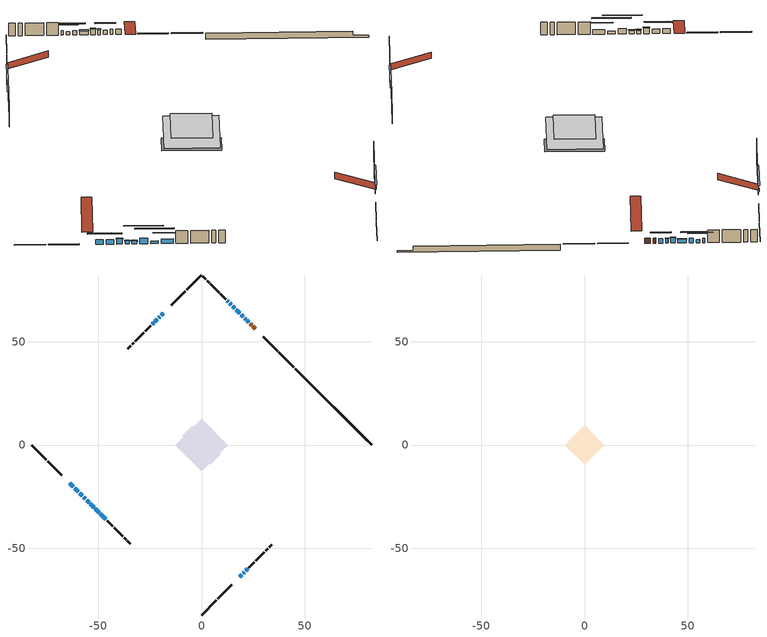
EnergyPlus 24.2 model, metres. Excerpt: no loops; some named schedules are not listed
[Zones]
conditioned space
 floor outside (Floor1 construction): -4.3,0 0,4.3 4.3,0 0,-4.3 z0.83
 floor adiabatic (AdiabaticFloorConstruction): -12.71,0 0,12.71 12.71,0 0,-12.71 z3.27
 floor foundation (Slab1 construction): -9.27,4.38 -4.38,9.27 9.27,-4.38 4.38,-9.27 z-1.52
 wall outside (RimJoist1 construction): 0,-82.38 7.14,-75.24 / -82.38,0 -75.24,-7.14 / 0,82.38 -7.14,75.24 / 44.66,37.73 37.52,44.87 z0.83:1.13
 wall outside (RimJoist2 construction): 7.8,-74.59 14.75,-67.64 / -74.59,-7.8 -67.64,-14.75 / -7.8,74.59 -14.75,67.64 / 36.86,45.52 29.91,52.47 z0.83:1.13
 wall outside (AdiabaticWallConstruction 1): 26.16,56.22 24.94,57.44 / 24.28,58.1 23.67,58.71 z0.83:2.86
 wall outside (AdiabaticWallConstruction): 23.01,59.37 22.04,60.34 / 16.11,66.27 15.18,67.2 z0.83:2.51; -63.89,-18.49 -62.15,-20.24 / -61.49,-20.89 -59.75,-22.63 / 21.39,61 20.88,61.5 / 13,69.38 12.5,69.88 z0.83:2.56; 20.23,62.16 19.29,63.09 z0.83:2.86; 18.64,63.75 16.77,65.61 z0.83:2.25; -18.49,63.89 -19.61,62.77 / -55.62,-26.76 -54.51,-27.87 / -23.19,59.19 -23.91,58.47 z0.83:2; 18.49,-63.89 19.53,-62.85 z0.83:2.54; -59.09,-23.29 -57.8,-24.58 z0.83:2.89; -57.14,-25.24 -56.28,-26.1 / 14.52,67.86 13.66,68.72 z0.83:2.05; -20.26,62.12 -20.81,61.58 / 20.19,-62.19 20.73,-61.65 z0.83:1.16; -53.85,-28.53 -52.06,-30.33 z0.83:2.94; -51.4,-30.98 -49.64,-32.74 z0.83:1.85; -21.46,60.92 -22.54,59.84 z0.83:1.97; 21.39,-61 22.31,-60.07 z0.83:2.36; -48.98,-33.4 -46.29,-36.09 z0.83:2.53
 wall outside (Wall1 construction): 22.97,-59.41 25.62,-56.77 / -45.63,-36.75 -42.99,-39.4 / -24.57,57.81 -27.22,55.17 / 11.84,70.54 9.2,73.18 z0.83:5.71
 wall outside (Wall2 construction): 26.27,-56.11 30.45,-51.93 / -42.33,-40.05 -38.15,-44.24 / -27.87,54.51 -32.05,50.33 / 8.54,73.84 4.36,78.02 z0.83:5.71
 wall outside (Wall3 construction): 31.11,-51.27 32.06,-50.33 / -37.49,-44.89 -36.55,-45.84 / -32.71,49.67 -33.66,48.73 / 3.7,78.68 2.76,79.62 z0.83:5.71
 wall outside (Wall4 construction): 32.71,-49.67 34.16,-48.23 / -35.89,-46.49 -34.45,-47.94 / -34.31,48.07 -35.76,46.63 / 2.1,80.28 0.66,81.73 z0.83:5.71
 wall foundation (FoundationWall1 construction): 45.31,37.07,-1.52 45.31,37.07,0.83 78.68,3.71,0.83 78.68,3.71,-0.77 82.38,0,-0.77 82.38,0,-1.52
 window (WindowConstruction): 23.01,59.37 22.04,60.34 z0.83:2.51
 window (WindowConstruction 8): -63.89,-18.49 -62.15,-20.24 z0.83:2.56
 window (WindowConstruction 9): -61.49,-20.89 -59.75,-22.63 z0.83:2.56
 window (WindowConstruction 10): 21.39,61 20.88,61.5 z0.83:2.56
 window (WindowConstruction 11): 20.23,62.16 19.29,63.09 z0.83:2.86
 window (WindowConstruction 12): 18.64,63.75 16.77,65.61 z0.83:2.25
 window (WindowConstruction 13): -18.49,63.89 -19.61,62.77 z0.83:2
 window (WindowConstruction 14): 18.49,-63.89 19.53,-62.85 z0.83:2.54
 window (WindowConstruction 15): -59.09,-23.29 -57.8,-24.58 z0.83:2.89
 window (WindowConstruction 16): -57.14,-25.24 -56.28,-26.1 z0.83:2.05
 window (WindowConstruction 17): -55.62,-26.76 -54.51,-27.87 z0.83:2
 window (WindowConstruction 18): -20.27,62.12 -20.8,61.58 z0.83:1.16
 window (WindowConstruction 19): 20.19,-62.19 20.73,-61.65 z0.83:1.16
 window (WindowConstruction 20): -53.85,-28.53 -52.06,-30.33 z0.83:2.94
 window (WindowConstruction 21): -51.4,-30.98 -49.64,-32.74 z0.83:1.84
 window (WindowConstruction 1): 16.11,66.27 15.18,67.2 z0.83:2.51
 window (WindowConstruction 2): 14.52,67.86 13.66,68.72 z0.83:2.05
 window (WindowConstruction 3): 13,69.38 12.5,69.88 z0.83:2.56
 window (WindowConstruction 4): -21.46,60.92 -22.54,59.84 z0.83:1.97
 window (WindowConstruction 5): -23.2,59.19 -23.91,58.47 z0.83:2
 window (WindowConstruction 6): 21.39,-61 22.31,-60.07 z0.83:2.36
 window (WindowConstruction 7): -48.98,-33.4 -46.29,-36.09 z0.83:2.53
 door (Door): 26.16,56.22 24.94,57.44 z0.83:2.86
 door (Door 1): 24.28,58.1 23.67,58.71 z0.83:2.86
 ceiling adiabatic (AdiabaticFloorConstruction): 0,-12.71 12.71,0 0,12.71 -12.71,0 z3.27
attic - vented
 floor to conditioned space (Floor2 construction Reversed): -9.48,0 0,9.48 9.48,0 0,-9.48 z5.71
 roof outside (Roof1 construction): 17.84,-64.55,5.71 8.6,-55.31,10.06 6.16,-57.74,10.06 15.4,-66.98,5.71; -64.55,-17.84,5.71 -55.31,-8.6,10.06 -57.74,-6.16,10.06 -66.98,-15.4,5.71; -17.84,64.55,5.71 -8.6,55.31,10.06 -6.16,57.74,10.06 -15.4,66.98,5.71; 26.82,55.56,5.71 17.58,46.33,10.06 20.02,43.89,10.06 29.25,53.13,5.71
shading: 20.18,62.21 24.88,57.5 25.17,57.8 20.47,62.5 z5.15; -60.28,-22.1 -65.76,-16.63 -66.05,-16.92 -60.57,-22.39 z5.2; -57.88,-24.5 -63.36,-19.03 -63.65,-19.32 -58.17,-24.79 z5.2; 20.74,61.64 21.53,60.86 21.82,61.15 21.03,61.93 z2.76; 19.15,63.23 20.37,62.01 20.66,62.31 19.44,63.52 z3.06; 16.63,65.76 18.78,63.6 19.07,63.9 16.92,66.05 z2.45; -19.75,62.63 -18.35,64.03 -18.64,64.32 -20.04,62.92 z2.2; 19.68,-62.71 18.35,-64.03 18.64,-64.32 19.97,-63 z2.74; -57.66,-24.73 -59.23,-23.15 -59.53,-23.44 -57.95,-25.02 z3.09; -56.14,-26.25 -57.28,-25.1 -57.58,-25.39 -56.43,-26.54 z2.25; -54.37,-28.02 -55.77,-26.62 -56.06,-26.91 -54.66,-28.31 z2.2; -24.4,57.99 -16.67,65.71 -16.96,66 -24.69,58.28 z6.24; 24.32,-58.06 16.6,-65.79 16.89,-66.08 24.61,-58.35 z6.24; -48.46,-33.92 -57.44,-24.94 -57.74,-25.23 -48.75,-34.21 z8.02; -46.05,-36.34 -54.99,-27.39 -55.28,-27.68 -46.34,-36.63 z6.93; 13.31,69.07 17.98,64.4 18.27,64.69 13.6,69.36 z5.15; 11.79,70.59 16.39,65.99 16.68,66.29 12.08,70.88 z4.69; 10.63,71.75 14.87,67.51 15.16,67.8 10.93,72.04 z5.2; -24.41,57.98 -19.59,62.79 -19.89,63.08 -24.7,58.27 z4.61; -25.78,56.6 -21.33,61.05 -21.62,61.34 -26.07,56.89 z4.64; 24.18,-58.2 19.52,-62.86 19.81,-63.15 24.47,-58.5 z5; -44.42,-37.96 -50.85,-31.53 -51.14,-31.82 -44.71,-38.25 z5.17
[Building]
Building 1: Terrain=Suburbs
[Site:Location]
Toronto City Centre_ON: Latitude {deg}=43.63; Longitude {deg}=-79.39; Time Zone {hr}=-5; Elevation {m}=77; Keep Site Location Information=Yes
[Site:GroundTemperature:Shallow]
5.01852, 3.26908, 3.12898, 3.95918, 7.29196, 10.6092, 13.4851, 15.3069, 15.4617, 13.9799, 11.1774, 7.9619
[Site:WaterMainsTemperature]
Calculation Method=Schedule; Temperature Schedule=mains temperature schedule
[Material] Roughness=Rough; Thermal Absorptance=0.9
Name | Thickness {m} | Conductivity {W/m-K} | Density {kg/m3} | Specific Heat {J/kg-K} | Solar Absorptance | Visible Absorptance
asphalt or fiberglass shingles | 0.00635 | 0.162714 | 1121.4 | 1465.45 | 0.84 | 0.84
ceiling loosefill ins | 0.338667 | 0.0480833 | 16.02 | 1046.75 | 0.7 | 0.7
ceiling stud and cavity | 0.1397 | 0.213846 | 65.682 | 1177.47 | 0.7 | 0.7
concrete 4.0 in. | 0.1016 | 1.803125 | 2242.8 | 837.4 | 0.7 | 0.7
concrete 8.0 in. | 0.2032 | 1.803125 | 2242.8 | 837.4 | 0.7 | 0.7
door material | 0.04445 | 0.053851 | 512.64 | 1214.23 | 0.7 | 0.7
door material 1 | 0.04445 | 0.0451087 | 512.64 | 1214.23 | 0.7 | 0.7
exterior vertical ins | 0.0212662 | 0.029427 | 32.04 | 1214.23 | 0.7 | 0.7
floor covering | 0.0127 | 0.0433444 | 54.468 | 1339.84 | 0.6 | 0.6
floor rigid ins; wall rigid ins | 0.051816 | 0.029427 | 32.04 | 1214.23 | 0.7 | 0.7
floor rigid ins 1; wall rigid ins 1 | 0.512978 | 0.029427 | 32.04 | 1214.23 | 0.7 | 0.7
floor stud and cavity | 0.1397 | 0.109704 | 92.3553 | 1139.71 | 0.7 | 0.7
floor stud and cavity 1 | 0.1397 | 1.75129 | 37.0049 | 1207.88 | 0.7 | 0.7
furniture material conditioned space 1 | 0.1524 | 0.115458 | 640.8 | 1214.23 | 0.6 | 0.6
gypsum board | 0.0127 | 0.160291 | 801 | 837.4 | 0.6 | 0.6
gypsum board 1 | 0.0127 | 0.160291 | 801 | 837.4 | 0.7 | 0.7
osb sheathing 0.5 in. | 0.0127 | 0.115458 | 512.64 | 1214.23 | 0.7 | 0.7
osb sheathing 0.75 in. | 0.01905 | 0.115458 | 512.64 | 1214.23 | 0.7 | 0.7
osb sheathing 2.0 in. | 0.0508 | 0.115458 | 512.64 | 1214.23 | 0.7 | 0.7
rim joist stud and cavity | 0.0508 | 0.0451784 | 125.044 | 1163.47 | 0.6 | 0.6
rim joist stud and cavity 1 | 0.0508 | 0.0351153 | 125.044 | 1163.47 | 0.6 | 0.6
wall stud and cavity | 0.1397 | 0.162248 | 139.0536 | 1170.24 | 0.7 | 0.7
wall stud and cavity 1 | 0.1397 | 0.160931 | 139.0536 | 1170.24 | 0.7 | 0.7
wall stud and cavity 2 | 0.1397 | 0.329215 | 139.0536 | 1170.24 | 0.7 | 0.7
wall stud and cavity 3 | 0.1397 | 0.238022 | 139.0536 | 1170.24 | 0.7 | 0.7
wall stud and cavity 4 | 0.0889 | 0.380278 | 52.3479 | 1209.89 | 0.7 | 0.7
wall stud and cavity 5 | 0.0889 | 0.391764 | 83.0341 | 1211.67 | 0.7 | 0.7
wood siding | 0.0254 | 0.102417 | 544.68 | 1172.36 | 0.74 | 0.74
wood siding 1; wood siding 2; wood siding 3 | 0.0254 | 0.102417 | 544.68 | 1172.36 | 0.7 | 0.7
[WindowMaterial:SimpleGlazingSystem]
Name | U-Factor {W/m2-K} | Solar Heat Gain Coefficient
WindowMaterial | 2.2218 | 0.6
WindowMaterial 1 | 2.106538 | 0.64
WindowMaterial 10 | 2.09007 | 0.64
WindowMaterial 11 | 2.123 | 0.63
WindowMaterial 12 | 2.12868 | 0.63
WindowMaterial 13 | 3.29835 | 0.69
WindowMaterial 14 | 2.36262 | 0.65
WindowMaterial 15 | 4.97222 | 0.6
WindowMaterial 16 | 2.95029 | 0.62
WindowMaterial 17 | 2.174674 | 0.61
WindowMaterial 2 | 3.60894 | 0.27
WindowMaterial 3 | 2.21101 | 0.6
WindowMaterial 4 | 2.134928 | 0.63
WindowMaterial 5 | 2.18206 | 0.61
WindowMaterial 6 | 3.298918 | 0.68
WindowMaterial 7 | 2.06622 | 0.65
WindowMaterial 8 | 2.04522 | 0.66
WindowMaterial 9 | 2.96278 | 0.61
[Construction]
AdiabaticFloorConstruction: floor stud and cavity 1, floor rigid ins 1, osb sheathing 0.75 in., floor covering
AdiabaticWallConstruction: wood siding 2, wall rigid ins 1, wall stud and cavity 4, gypsum board
AdiabaticWallConstruction 1: wood siding 3, wall rigid ins 1, wall stud and cavity 4, gypsum board
Door: door material
Door 1: door material 1
Floor1 construction: floor stud and cavity, floor rigid ins, osb sheathing 0.75 in., floor covering
Floor2 construction Reversed: gypsum board, ceiling stud and cavity, ceiling loosefill ins
FoundationWall1 construction: concrete 8.0 in., gypsum board 1
furniture construction conditioned space 1: furniture material conditioned space 1
PartitionWallConstruction: gypsum board, wall stud and cavity 5, gypsum board
RimJoist1 construction: wood siding 1, osb sheathing 2.0 in., rim joist stud and cavity
RimJoist2 construction: wood siding 1, osb sheathing 2.0 in., rim joist stud and cavity 1
Roof1 construction: asphalt or fiberglass shingles
Slab1 construction: concrete 4.0 in.
Wall1 construction: wood siding, wall rigid ins, osb sheathing 0.5 in., wall stud and cavity, gypsum board
Wall2 construction: wood siding, wall rigid ins, osb sheathing 0.5 in., wall stud and cavity 1, gypsum board
Wall3 construction: wood siding, wall rigid ins, osb sheathing 0.5 in., wall stud and cavity 2, gypsum board
Wall4 construction: wood siding, wall rigid ins, osb sheathing 0.5 in., wall stud and cavity 3, gypsum board
WindowConstruction: WindowMaterial
WindowConstruction 1: WindowMaterial 1
WindowConstruction 10; WindowConstruction 3: WindowMaterial 3
WindowConstruction 11: WindowMaterial 10
WindowConstruction 12: WindowMaterial 11
WindowConstruction 13; WindowConstruction 17: WindowMaterial 12
WindowConstruction 14: WindowMaterial 13
WindowConstruction 15: WindowMaterial 14
WindowConstruction 16; WindowConstruction 2: WindowMaterial 2
WindowConstruction 18; WindowConstruction 19: WindowMaterial 15
WindowConstruction 20: WindowMaterial 16
WindowConstruction 21: WindowMaterial 17
WindowConstruction 4: WindowMaterial 4
WindowConstruction 5: WindowMaterial 5
WindowConstruction 6: WindowMaterial 6
WindowConstruction 7: WindowMaterial 7
WindowConstruction 8: WindowMaterial 8
WindowConstruction 9: WindowMaterial 9
[Zone] Multiplier=1; Part of Total Floor Area=Yes
Name | Volume {m3}
attic - vented | 127.194
conditioned space | 1164.1
[Space]
Name | Zone | Volume {m3}
attic - vented 1 | attic - vented | 127.194
conditioned space 1 | conditioned space | 1164.1
[ZoneInfiltration:EffectiveLeakageArea]
infil attic - vented 1: Zone or Space=attic - vented 1; Schedule=Always On Discrete; Effective Air Leakage Area {cm2}=7575.58; Stack Coefficient=0.000302833; Wind Coefficient=1.17577e-05
[ZoneMixing]
whole house fan mix: Zone or Space=attic - vented; Schedule=Always On Continuous; Design Flow Rate Calculation Method=Flow/Zone; Design Flow Rate {m3/s}=0; Source Zone or Space=conditioned space
[SurfaceProperty:ExposedFoundationPerimeter]
Slab1: Exposed Perimeter Calculation Method=TotalExposedPerimeter; Total Exposed Perimeter {m}=52.425
[InternalMass] Zone or ZoneList=conditioned space; Space or SpaceList=conditioned space 1
Name | Construction | Surface Area {m2}
furniture mass conditioned space 1 | furniture construction conditioned space 1 | 197.344
partition wall mass | PartitionWallConstruction | 493.36
[Lights]
interior lighting: Zone or ZoneList or Space or SpaceList=conditioned space 1; Schedule=interior lighting schedule; Design Level Calculation Method=LightingLevel; Lighting Level {W}=343.2; Return Air Fraction=0; Fraction Radiant=0.6; Fraction Visible=0.2; Fraction Replaceable=1
[People]
occupants: Zone or ZoneList or Space or SpaceList=conditioned space 1; Number of People Schedule=occupants schedule; Number of People Calculation Method=People; Number of People=3; Fraction Radiant=0.314171; Sensible Heat Fraction=0.56303; Activity Level Schedule=occupants activity schedule; Carbon Dioxide Generation Rate {m3/s-W}=0; Enable ASHRAE 55 Comfort Warnings=No; Mean Radiant Temperature Calculation Type=EnclosureAveraged
[ElectricEquipment] Zone or ZoneList or Space or SpaceList=conditioned space 1; Design Level Calculation Method=EquipmentLevel
Name | Schedule | Design Level {W} | Fraction Latent | Fraction Radiant | Fraction Lost
clothes dryer | clothes dryer schedule | 140.772 | 0.015 | 0.081 | 0.85
clothes washer | clothes washer schedule | 32.1985 | 0.03 | 0.162 | 0.7
cooking range | cooking range schedule | 215.147 | 0.08 | 0.432 | 0.2
dishwasher | dishwasher schedule | 66.8632 | 0.3 | 0.18 | 0.4
fridge | fridge schedule | 72.9452 | 0 | 0.6 | 0
mech vent bath fan 0 | mech vent bath fan 0 schedule | 86 | 0 | 0 | 1
mech vent house fan | mech vent house fan schedule | 0 | 0 | 0 | 1
mech vent house fan cfis | mech vent house fan cfis schedule | 0 | 0 | 0 | 0
mech vent range fan 0 | mech vent range fan 0 schedule | 43 | 0 | 0 | 1
misc plug loads | misc plug loads schedule | 494.7 | 0.045 | 0.513 | 0.1
whole house fan | Always On Discrete | 0 | 0 | 0 | 1
[OtherEquipment] Zone or ZoneList or Space or SpaceList=conditioned space 1; Design Level Calculation Method=EquipmentLevel
Name | Fuel Type | Schedule | Design Level {W} | Fraction Latent | Fraction Radiant | Fraction Lost
clothes dryer 1 | Electricity | clothes dryer schedule | 0 | 0.015 | 0.081 | 0.85
cooking range 1 | Electricity | cooking range schedule | 0 | 0.08 | 0.432 | 0.2
general water use latent | None | general water use schedule | 62.594 | 1 | 0 | 0
general water use sensible | None | general water use schedule | -61.6891 | 0 | 0.6 | 0
mech vent house fan latent load | None | Always On Discrete | 0 | 1 | 0 | 0
mech vent house fan sensible load | None | Always On Discrete | 0 | 0 | 0 | 0
water heater energy adjustment1 | NaturalGas | Always On Discrete | 0.01 | 0 | 0 | 1
[ZoneInfiltration:DesignFlowRate] Zone or ZoneList or Space or SpaceList=conditioned space 1; Schedule=Always On Discrete; Design Flow Rate Calculation Method=Flow/Zone; Design Flow Rate {m3/s}=0
infil flow; natural vent flow; whole house fan flow
[Foundation:Kiva]
Foundation Kiva 1: Initial Indoor Air Temperature {C}=18; Wall Height Above Grade {m}=0.830001; Wall Depth Below Slab {m}=0.2032; Custom Block Material Name 1=exterior vertical ins; Custom Block Depth 1 {m}=2.350008; Custom Block X Position 1 {m}=0.2159; Custom Block Z Position 1 {m}=0
[Foundation:Kiva:Settings]
Soil Conductivity {W/m-K}=0.849921; Soil Density {kg/m3}=1842.3; Soil Specific Heat {J/kg-K}=418.7; Ground Solar Absorptivity=0.9; Ground Thermal Absorptivity=0.9; Ground Surface Roughness {m}=0.03; Far-Field Width {m}=40; Deep-Ground Boundary Condition=ZeroFlux; Deep-Ground Depth {m}=40; Minimum Cell Dimension {m}=0.2; Maximum Cell Growth Coefficient=3; Simulation Timestep=Timestep
[Exterior:Lights]
exterior lighting: Schedule=exterior lighting schedule; Design Level {W}=75.6
[Schedule:Constant]
Name | Hourly Value
Always On Continuous; mech vent house fan schedule; mech vent house fan cfis schedule; Always On Discrete | 1
occupants activity schedule | 117.228
fridge schedule | 0
[Schedule:Week:Daily]
interior lighting schedule Week Rule - Jan1-Jan27: interior lighting schedule day, interior lighting schedule day, interior lighting schedule day, interior lighting schedule day, interior lighting schedule day, interior lighting schedule day, interior lighting schedule day, interior lighting schedule default day, interior lighting schedule default day, interior lighting schedule default day, interior lighting schedule default day, interior lighting schedule default day
interior lighting schedule Week Rule - Jan28-Feb3: interior lighting schedule day, interior lighting schedule day, interior lighting schedule day, interior lighting schedule day, interior lighting schedule day 1, interior lighting schedule day 1, interior lighting schedule day 1, interior lighting schedule default day, interior lighting schedule default day, interior lighting schedule default day, interior lighting schedule default day, interior lighting schedule default day
interior lighting schedule Week Rule - Feb4-Feb24: interior lighting schedule day 1, interior lighting schedule day 1, interior lighting schedule day 1, interior lighting schedule day 1, interior lighting schedule day 1, interior lighting schedule day 1, interior lighting schedule day 1, interior lighting schedule default day, interior lighting schedule default day, interior lighting schedule default day, interior lighting schedule default day, interior lighting schedule default day
interior lighting schedule Week Rule - Feb25-Mar3: interior lighting schedule day 1, interior lighting schedule day 1, interior lighting schedule day 1, interior lighting schedule day 1, interior lighting schedule day 2, interior lighting schedule day 2, interior lighting schedule day 2, interior lighting schedule default day, interior lighting schedule default day, interior lighting schedule default day, interior lighting schedule default day, interior lighting schedule default day
interior lighting schedule Week Rule - Mar4-Mar31: interior lighting schedule day 2, interior lighting schedule day 2, interior lighting schedule day 2, interior lighting schedule day 2, interior lighting schedule day 2, interior lighting schedule day 2, interior lighting schedule day 2, interior lighting schedule default day, interior lighting schedule default day, interior lighting schedule default day, interior lighting schedule default day, interior lighting schedule default day
interior lighting schedule Week Rule - Apr1-Apr28: interior lighting schedule day 3, interior lighting schedule day 3, interior lighting schedule day 3, interior lighting schedule day 3, interior lighting schedule day 3, interior lighting schedule day 3, interior lighting schedule day 3, interior lighting schedule default day, interior lighting schedule default day, interior lighting schedule default day, interior lighting schedule default day, interior lighting schedule default day
interior lighting schedule Week Rule - Apr29-May5: interior lighting schedule day 3, interior lighting schedule day 3, interior lighting schedule day 4, interior lighting schedule day 4, interior lighting schedule day 4, interior lighting schedule day 4, interior lighting schedule day 4, interior lighting schedule default day, interior lighting schedule default day, interior lighting schedule default day, interior lighting schedule default day, interior lighting schedule default day
interior lighting schedule Week Rule - May6-May26: interior lighting schedule day 4, interior lighting schedule day 4, interior lighting schedule day 4, interior lighting schedule day 4, interior lighting schedule day 4, interior lighting schedule day 4, interior lighting schedule day 4, interior lighting schedule default day, interior lighting schedule default day, interior lighting schedule default day, interior lighting schedule default day, interior lighting schedule default day
interior lighting schedule Week Rule - May27-Jun2: interior lighting schedule day 4, interior lighting schedule day 4, interior lighting schedule day 4, interior lighting schedule day 4, interior lighting schedule day 4, interior lighting schedule day 5, interior lighting schedule day 5, interior lighting schedule default day, interior lighting schedule default day, interior lighting schedule default day, interior lighting schedule default day, interior lighting schedule default day
interior lighting schedule Week Rule - Jun3-Jun30: interior lighting schedule day 5, interior lighting schedule day 5, interior lighting schedule day 5, interior lighting schedule day 5, interior lighting schedule day 5, interior lighting schedule day 5, interior lighting schedule day 5, interior lighting schedule default day, interior lighting schedule default day, interior lighting schedule default day, interior lighting schedule default day, interior lighting schedule default day
interior lighting schedule Week Rule - Jul1-Jul28: interior lighting schedule day 6, interior lighting schedule day 6, interior lighting schedule day 6, interior lighting schedule day 6, interior lighting schedule day 6, interior lighting schedule day 6, interior lighting schedule day 6, interior lighting schedule default day, interior lighting schedule default day, interior lighting schedule default day, interior lighting schedule default day, interior lighting schedule default day
interior lighting schedule Week Rule - Jul29-Aug4: interior lighting schedule day 6, interior lighting schedule day 6, interior lighting schedule day 6, interior lighting schedule day 7, interior lighting schedule day 7, interior lighting schedule day 7, interior lighting schedule day 7, interior lighting schedule default day, interior lighting schedule default day, interior lighting schedule default day, interior lighting schedule default day, interior lighting schedule default day
interior lighting schedule Week Rule - Aug5-Aug25: interior lighting schedule day 7, interior lighting schedule day 7, interior lighting schedule day 7, interior lighting schedule day 7, interior lighting schedule day 7, interior lighting schedule day 7, interior lighting schedule day 7, interior lighting schedule default day, interior lighting schedule default day, interior lighting schedule default day, interior lighting schedule default day, interior lighting schedule default day
interior lighting schedule Week Rule - Aug26-Sep1: interior lighting schedule day 7, interior lighting schedule day 7, interior lighting schedule day 7, interior lighting schedule day 7, interior lighting schedule day 7, interior lighting schedule day 7, interior lighting schedule day 8, interior lighting schedule default day, interior lighting schedule default day, interior lighting schedule default day, interior lighting schedule default day, interior lighting schedule default day
interior lighting schedule Week Rule - Sep2-Sep29: interior lighting schedule day 8, interior lighting schedule day 8, interior lighting schedule day 8, interior lighting schedule day 8, interior lighting schedule day 8, interior lighting schedule day 8, interior lighting schedule day 8, interior lighting schedule default day, interior lighting schedule default day, interior lighting schedule default day, interior lighting schedule default day, interior lighting schedule default day
interior lighting schedule Week Rule - Sep30-Oct6: interior lighting schedule day 8, interior lighting schedule day 9, interior lighting schedule day 9, interior lighting schedule day 9, interior lighting schedule day 9, interior lighting schedule day 9, interior lighting schedule day 9, interior lighting schedule default day, interior lighting schedule default day, interior lighting schedule default day, interior lighting schedule default day, interior lighting schedule default day
interior lighting schedule Week Rule - Oct7-Oct27: interior lighting schedule day 9, interior lighting schedule day 9, interior lighting schedule day 9, interior lighting schedule day 9, interior lighting schedule day 9, interior lighting schedule day 9, interior lighting schedule day 9, interior lighting schedule default day, interior lighting schedule default day, interior lighting schedule default day, interior lighting schedule default day, interior lighting schedule default day
interior lighting schedule Week Rule - Oct28-Nov3: interior lighting schedule day 9, interior lighting schedule day 9, interior lighting schedule day 9, interior lighting schedule day 9, interior lighting schedule day 10, interior lighting schedule day 10, interior lighting schedule day 10, interior lighting schedule default day, interior lighting schedule default day, interior lighting schedule default day, interior lighting schedule default day, interior lighting schedule default day
interior lighting schedule Week Rule - Nov4-Nov24: interior lighting schedule day 10, interior lighting schedule day 10, interior lighting schedule day 10, interior lighting schedule day 10, interior lighting schedule day 10, interior lighting schedule day 10, interior lighting schedule day 10, interior lighting schedule default day, interior lighting schedule default day, interior lighting schedule default day, interior lighting schedule default day, interior lighting schedule default day
interior lighting schedule Week Rule - Nov25-Dec1: interior lighting schedule day 10, interior lighting schedule day 10, interior lighting schedule day 10, interior lighting schedule day 10, interior lighting schedule day 10, interior lighting schedule day 10, interior lighting schedule day 11, interior lighting schedule default day, interior lighting schedule default day, interior lighting schedule default day, interior lighting schedule default day, interior lighting schedule default day
interior lighting schedule Week Rule - Dec2-Dec31: interior lighting schedule day 11, interior lighting schedule day 11, interior lighting schedule day 11, interior lighting schedule day 11, interior lighting schedule day 11, interior lighting schedule day 11, interior lighting schedule day 11, interior lighting schedule default day, interior lighting schedule default day, interior lighting schedule default day, interior lighting schedule default day, interior lighting schedule default day
occupants schedule Week Rule - Jan1-Dec31: occupants schedule day, occupants schedule day, occupants schedule day, occupants schedule day, occupants schedule day, occupants schedule day, occupants schedule day, occupants schedule default day, occupants schedule default day, occupants schedule default day, occupants schedule default day, occupants schedule default day
clothes dryer schedule Week Rule - Jan1-Dec31: clothes dryer schedule day, clothes dryer schedule day, clothes dryer schedule day, clothes dryer schedule day, clothes dryer schedule day, clothes dryer schedule day, clothes dryer schedule day, clothes dryer schedule default day, clothes dryer schedule default day, clothes dryer schedule default day, clothes dryer schedule default day, clothes dryer schedule default day
clothes washer schedule Week Rule - Jan1-Dec31: clothes washer schedule day, clothes washer schedule day, clothes washer schedule day, clothes washer schedule day, clothes washer schedule day, clothes washer schedule day, clothes washer schedule day, clothes washer schedule default day, clothes washer schedule default day, clothes washer schedule default day, clothes washer schedule default day, clothes washer schedule default day
cooking range schedule Week Rule - Jan1-Dec31: cooking range schedule day, cooking range schedule day, cooking range schedule day, cooking range schedule day, cooking range schedule day, cooking range schedule day, cooking range schedule day, cooking range schedule default day, cooking range schedule default day, cooking range schedule default day, cooking range schedule default day, cooking range schedule default day
dishwasher schedule Week Rule - Jan1-Dec31: dishwasher schedule day, dishwasher schedule day, dishwasher schedule day, dishwasher schedule day, dishwasher schedule day, dishwasher schedule day, dishwasher schedule day, dishwasher schedule default day, dishwasher schedule default day, dishwasher schedule default day, dishwasher schedule default day, dishwasher schedule default day
mech vent bath fan 0 schedule Week Rule - Jan1-Dec31: mech vent bath fan 0 schedule day, mech vent bath fan 0 schedule day, mech vent bath fan 0 schedule day, mech vent bath fan 0 schedule day, mech vent bath fan 0 schedule day, mech vent bath fan 0 schedule day, mech vent bath fan 0 schedule day, mech vent bath fan 0 schedule default day, mech vent bath fan 0 schedule default day, mech vent bath fan 0 schedule default day, mech vent bath fan 0 schedule default day, mech vent bath fan 0 schedule default day
mech vent range fan 0 schedule Week Rule - Jan1-Dec31: mech vent range fan 0 schedule day, mech vent range fan 0 schedule day, mech vent range fan 0 schedule day, mech vent range fan 0 schedule day, mech vent range fan 0 schedule day, mech vent range fan 0 schedule day, mech vent range fan 0 schedule day, mech vent range fan 0 schedule default day, mech vent range fan 0 schedule default day, mech vent range fan 0 schedule default day, mech vent range fan 0 schedule default day, mech vent range fan 0 schedule default day
misc plug loads schedule Week Rule - Jan1-Dec31: misc plug loads schedule day, misc plug loads schedule day, misc plug loads schedule day, misc plug loads schedule day, misc plug loads schedule day, misc plug loads schedule day, misc plug loads schedule day, misc plug loads schedule default day, misc plug loads schedule default day, misc plug loads schedule default day, misc plug loads schedule default day, misc plug loads schedule default day
general water use schedule Week Rule - Jan1-Dec31: general water use schedule day, general water use schedule day, general water use schedule day, general water use schedule day, general water use schedule day, general water use schedule day, general water use schedule day, general water use schedule default day, general water use schedule default day, general water use schedule default day, general water use schedule default day, general water use schedule default day
exterior lighting schedule Week Rule - Jan1-Jan27: exterior lighting schedule day, exterior lighting schedule day, exterior lighting schedule day, exterior lighting schedule day, exterior lighting schedule day, exterior lighting schedule day, exterior lighting schedule day, exterior lighting schedule default day, exterior lighting schedule default day, exterior lighting schedule default day, exterior lighting schedule default day, exterior lighting schedule default day
exterior lighting schedule Week Rule - Jan28-Feb3: exterior lighting schedule day, exterior lighting schedule day, exterior lighting schedule day, exterior lighting schedule day, exterior lighting schedule day 1, exterior lighting schedule day 1, exterior lighting schedule day 1, exterior lighting schedule default day, exterior lighting schedule default day, exterior lighting schedule default day, exterior lighting schedule default day, exterior lighting schedule default day
exterior lighting schedule Week Rule - Feb4-Feb24: exterior lighting schedule day 1, exterior lighting schedule day 1, exterior lighting schedule day 1, exterior lighting schedule day 1, exterior lighting schedule day 1, exterior lighting schedule day 1, exterior lighting schedule day 1, exterior lighting schedule default day, exterior lighting schedule default day, exterior lighting schedule default day, exterior lighting schedule default day, exterior lighting schedule default day
exterior lighting schedule Week Rule - Feb25-Mar3: exterior lighting schedule day 1, exterior lighting schedule day 1, exterior lighting schedule day 1, exterior lighting schedule day 1, exterior lighting schedule day 2, exterior lighting schedule day 2, exterior lighting schedule day 2, exterior lighting schedule default day, exterior lighting schedule default day, exterior lighting schedule default day, exterior lighting schedule default day, exterior lighting schedule default day
exterior lighting schedule Week Rule - Mar4-Mar31: exterior lighting schedule day 2, exterior lighting schedule day 2, exterior lighting schedule day 2, exterior lighting schedule day 2, exterior lighting schedule day 2, exterior lighting schedule day 2, exterior lighting schedule day 2, exterior lighting schedule default day, exterior lighting schedule default day, exterior lighting schedule default day, exterior lighting schedule default day, exterior lighting schedule default day
exterior lighting schedule Week Rule - Apr1-Apr28: exterior lighting schedule day 3, exterior lighting schedule day 3, exterior lighting schedule day 3, exterior lighting schedule day 3, exterior lighting schedule day 3, exterior lighting schedule day 3, exterior lighting schedule day 3, exterior lighting schedule default day, exterior lighting schedule default day, exterior lighting schedule default day, exterior lighting schedule default day, exterior lighting schedule default day
exterior lighting schedule Week Rule - Apr29-May5: exterior lighting schedule day 3, exterior lighting schedule day 3, exterior lighting schedule day 4, exterior lighting schedule day 4, exterior lighting schedule day 4, exterior lighting schedule day 4, exterior lighting schedule day 4, exterior lighting schedule default day, exterior lighting schedule default day, exterior lighting schedule default day, exterior lighting schedule default day, exterior lighting schedule default day
[Schedule:Year]
interior lighting schedule: interior lighting schedule Week Rule - Jan1-Jan27, 1, 1, 1, 27, interior lighting schedule Week Rule - Jan28-Feb3, 1, 28, 2, 3, interior lighting schedule Week Rule - Feb4-Feb24, 2, 4, 2, 24, interior lighting schedule Week Rule - Feb25-Mar3, 2, 25, 3, 3, interior lighting schedule Week Rule - Mar4-Mar31, 3, 4, 3, 31, interior lighting schedule Week Rule - Apr1-Apr28, 4, 1, 4, 28, interior lighting schedule Week Rule - Apr29-May5, 4, 29, 5, 5, interior lighting schedule Week Rule - May6-May26, 5, 6, 5, 26, interior lighting schedule Week Rule - May27-Jun2, 5, 27, 6, 2, interior lighting schedule Week Rule - Jun3-Jun30, 6, 3, 6, 30, interior lighting schedule Week Rule - Jul1-Jul28, 7, 1, 7, 28, interior lighting schedule Week Rule - Jul29-Aug4, 7, 29, 8, 4, interior lighting schedule Week Rule - Aug5-Aug25, 8, 5, 8, 25, interior lighting schedule Week Rule - Aug26-Sep1, 8, 26, 9, 1, interior lighting schedule Week Rule - Sep2-Sep29, 9, 2, 9, 29, interior lighting schedule Week Rule - Sep30-Oct6, 9, 30, 10, 6, interior lighting schedule Week Rule - Oct7-Oct27, 10, 7, 10, 27, interior lighting schedule Week Rule - Oct28-Nov3, 10, 28, 11, 3, interior lighting schedule Week Rule - Nov4-Nov24, 11, 4, 11, 24, interior lighting schedule Week Rule - Nov25-Dec1, 11, 25, 12, 1, interior lighting schedule Week Rule - Dec2-Dec31, 12, 2, 12, 31
occupants schedule: occupants schedule Week Rule - Jan1-Dec31, 1, 1, 12, 31
clothes dryer schedule: clothes dryer schedule Week Rule - Jan1-Dec31, 1, 1, 12, 31
clothes washer schedule: clothes washer schedule Week Rule - Jan1-Dec31, 1, 1, 12, 31
cooking range schedule: cooking range schedule Week Rule - Jan1-Dec31, 1, 1, 12, 31
dishwasher schedule: dishwasher schedule Week Rule - Jan1-Dec31, 1, 1, 12, 31
mech vent bath fan 0 schedule: mech vent bath fan 0 schedule Week Rule - Jan1-Dec31, 1, 1, 12, 31
mech vent range fan 0 schedule: mech vent range fan 0 schedule Week Rule - Jan1-Dec31, 1, 1, 12, 31
misc plug loads schedule: misc plug loads schedule Week Rule - Jan1-Dec31, 1, 1, 12, 31
general water use schedule: general water use schedule Week Rule - Jan1-Dec31, 1, 1, 12, 31
exterior lighting schedule: exterior lighting schedule Week Rule - Jan1-Jan27, 1, 1, 1, 27, exterior lighting schedule Week Rule - Jan28-Feb3, 1, 28, 2, 3, exterior lighting schedule Week Rule - Feb4-Feb24, 2, 4, 2, 24, exterior lighting schedule Week Rule - Feb25-Mar3, 2, 25, 3, 3, exterior lighting schedule Week Rule - Mar4-Mar31, 3, 4, 3, 31, exterior lighting schedule Week Rule - Apr1-Apr28, 4, 1, 4, 28, exterior lighting schedule Week Rule - Apr29-May5, 4, 29, 5, 5, exterior lighting schedule Week Rule - May6-May26, 5, 6, 5, 26, exterior lighting schedule Week Rule - May27-Jun2, 5, 27, 6, 2, exterior lighting schedule Week Rule - Jun3-Jun30, 6, 3, 6, 30, exterior lighting schedule Week Rule - Jul1-Jul28, 7, 1, 7, 28, exterior lighting schedule Week Rule - Jul29-Aug4, 7, 29, 8, 4, exterior lighting schedule Week Rule - Aug5-Aug25, 8, 5, 8, 25, exterior lighting schedule Week Rule - Aug26-Sep1, 8, 26, 9, 1, exterior lighting schedule Week Rule - Sep2-Sep29, 9, 2, 9, 29, exterior lighting schedule Week Rule - Sep30-Oct6, 9, 30, 10, 6, exterior lighting schedule Week Rule - Oct7-Oct27, 10, 7, 10, 27, exterior lighting schedule Week Rule - Oct28-Nov3, 10, 28, 11, 3, exterior lighting schedule Week Rule - Nov4-Nov24, 11, 4, 11, 24, exterior lighting schedule Week Rule - Nov25-Dec1, 11, 25, 12, 1, exterior lighting schedule Week Rule - Dec2-Dec31, 12, 2, 12, 31
[Schedule:Compact]
mains temperature schedule: Through: 01/01, For: AllDays, Until: 24:00, 8.80333, Through: 01/02, For: AllDays, Until: 24:00, 8.74333, Through: 01/03, For: AllDays, Until: 24:00, 8.68389, Through: 01/04, For: AllDays, Until: 24:00, 8.62611, Through: 01/05, For: AllDays, Until: 24:00, 8.56944, Through: 01/06, For: AllDays, Until: 24:00, 8.51389, Through: 01/07, For: AllDays, Until: 24:00, 8.45944, Through: 01/08, For: AllDays, Until: 24:00, 8.40611, Through: 01/09, For: AllDays, Until: 24:00, 8.35389, Through: 01/10, For: AllDays, Until: 24:00, 8.30278, Through: 01/11, For: AllDays, Until: 24:00, 8.25333, Through: 01/12, For: AllDays, Until: 24:00, 8.205, Through: 01/13, For: AllDays, Until: 24:00, 8.15778, Through: 01/14, For: AllDays, Until: 24:00, 8.11222, Through: 01/15, For: AllDays, Until: 24:00, 8.06778, Through: 01/16, For: AllDays, Until: 24:00, 8.02444, Through: 01/17, For: AllDays, Until: 24:00, 7.98222, Through: 01/18, For: AllDays, Until: 24:00, 7.94167, Through: 01/19, For: AllDays, Until: 24:00, 7.90222, Through: 01/20, For: AllDays, Until: 24:00, 7.86444, Through: 01/21, For: AllDays, Until: 24:00, 7.82778, Through: 01/22, For: AllDays, Until: 24:00, 7.79278, Through: 01/23, For: AllDays, Until: 24:00, 7.75889, Through: 01/24, For: AllDays, Until: 24:00, 7.72667, Through: 01/25, For: AllDays, Until: 24:00, 7.69556, Through: 01/26, For: AllDays, Until: 24:00, 7.66611, Through: 01/27, For: AllDays, Until: 24:00, 7.63778, Through: 01/28, For: AllDays, Until: 24:00, 7.61111, Through: 01/29, For: AllDays, Until: 24:00, 7.58556, Through: 01/30, For: AllDays, Until: 24:00, 7.56167, Through: 01/31, For: AllDays, Until: 24:00, 7.53944, Through: 02/01, For: AllDays, Until: 24:00, 7.51833, Through: 02/02, For: AllDays, Until: 24:00, 7.49889, Through: 02/03, For: AllDays, Until: 24:00, 7.48111, Through: 02/04, For: AllDays, Until: 24:00, 7.46444, Through: 02/05, For: AllDays, Until: 24:00, 7.44944, Through: 02/06, For: AllDays, Until: 24:00, 7.43556, Through: 02/07, For: AllDays, Until: 24:00, 7.42333, Through: 02/08, For: AllDays, Until: 24:00, 7.41278, Through: 02/09, For: AllDays, Until: 24:00, 7.40389, Through: 02/10, For: AllDays, Until: 24:00, 7.39611, Through: 02/11, For: AllDays, Until: 24:00, 7.39, Through: 02/12, For: AllDays, Until: 24:00, 7.38556, Through: 02/13, For: AllDays, Until: 24:00, 7.38222, Through: 02/14, For: AllDays, Until: 24:00, 7.38056, Through: 02/15, For: AllDays, Until: 24:00, 7.38056, Through: 02/16, For: AllDays, Until: 24:00, 7.38222, Through: 02/17, For: AllDays, Until: 24:00, 7.385, Through: 02/18, For: AllDays, Until: 24:00, 7.38944, Through: 02/19, For: AllDays, Until: 24:00, 7.395, Through: 02/20, For: AllDays, Until: 24:00, 7.40278, Through: 02/21, For: AllDays, Until: 24:00, 7.41167, Through: 02/22, For: AllDays, Until: 24:00, 7.42222, Through: 02/23, For: AllDays, Until: 24:00, 7.43389, Through: 02/24, For: AllDays, Until: 24:00, 7.44722, Through: 02/25, For: AllDays, Until: 24:00, 7.46222, Through: 02/26, For: AllDays, Until: 24:00, 7.47833, Through: 02/27, For: AllDays, Until: 24:00, 7.49611, Through: 02/28, For: AllDays, Until: 24:00, 7.51556, Through: 03/01, For: AllDays, Until: 24:00, 7.53667, Through: 03/02, For: AllDays, Until: 24:00, 7.55889, Through: 03/03, For: AllDays, Until: 24:00, 7.58222, Through: 03/04, For: AllDays, Until: 24:00, 7.60722, Through: 03/05, For: AllDays, Until: 24:00, 7.63389, Through: 03/06, For: AllDays, Until: 24:00, 7.66222, Through: 03/07, For: AllDays, Until: 24:00, 7.69111, Through: 03/08, For: AllDays, Until: 24:00, 7.72222, Through: 03/09, For: AllDays, Until: 24:00, 7.75444, Through: 03/10, For: AllDays, Until: 24:00, 7.78778, Through: 03/11, For: AllDays, Until: 24:00, 7.82278, Through: 03/12, For: AllDays, Until: 24:00, 7.85944, Through: 03/13, For: AllDays, Until: 24:00, 7.89722, Through: 03/14, For: AllDays, Until: 24:00, 7.93611, Through: 03/15, For: AllDays, Until: 24:00, 7.97667, Through: 03/16, For: AllDays, Until: 24:00, 8.01833, Through: 03/17, For: AllDays, Until: 24:00, 8.06167, Through: 03/18, For: AllDays, Until: 24:00, 8.10611, Through: 03/19, For: AllDays, Until: 24:00, 8.15167, Through: 03/20, For: AllDays, Until: 24:00, 8.19833, Through: 03/21, For: AllDays, Until: 24:00, 8.24667, Through: 03/22, For: AllDays, Until: 24:00, 8.29611, Through: 03/23, For: AllDays, Until: 24:00, 8.34667, Through: 03/24, For: AllDays, Until: 24:00, 8.39889, Through: 03/25, For: AllDays, Until: 24:00, 8.45167, Through: 03/26, For: AllDays, Until: 24:00, 8.50611, Through: 03/27, For: AllDays, Until: 24:00, 8.56167, Through: 03/28, For: AllDays, Until: 24:00, 8.61833, Through: 03/29, For: AllDays, Until: 24:00, 8.67611, Through: 03/30, For: AllDays, Until: 24:00, 8.735, Through: 03/31, For: AllDays, Until: 24:00, 8.795, Through: 04/01, For: AllDays, Until: 24:00, 8.85611, Through: 04/02, For: AllDays, Until: 24:00, 8.91833, Through: 04/03, For: AllDays, Until: 24:00, 8.98167, Through: 04/04, For: AllDays, Until: 24:00, 9.04556, Through: 04/05, For: AllDays, Until: 24:00, 9.11111, Through: 04/06, For: AllDays, Until: 24:00, 9.17722, Through: 04/07, For: AllDays, Until: 24:00, 9.24444, Through: 04/08, For: AllDays, Until: 24:00, 9.31222, Through: 04/09, For: AllDays, Until: 24:00, 9.38167, Through: 04/10, For: AllDays, Until: 24:00, 9.45167, Through: 04/11, For: AllDays, Until: 24:00, 9.52222, Through: 04/12, For: AllDays, Until: 24:00, 9.59444, Through: 04/13, For: AllDays, Until: 24:00, 9.66667, Through: 04/14, For: AllDays, Until: 24:00, 9.74, Through: 04/15, For: AllDays, Until: 24:00, 9.81444, Through: 04/16, For: AllDays, Until: 24:00, 9.88944, Through: 04/17, For: AllDays, Until: 24:00, 9.96556, Through: 04/18, For: AllDays, Until: 24:00, 10.0417, Through: 04/19, For: AllDays, Until: 24:00, 10.1189, Through: 04/20, For: AllDays, Until: 24:00, 10.1972, Through: 04/21, For: AllDays, Until: 24:00, 10.2756, Through: 04/22, For: AllDays, Until: 24:00, 10.355, Through: 04/23, For: AllDays, Until: 24:00, 10.435, Through: 04/24, For: AllDays, Until: 24:00, 10.515, Through: 04/25, For: AllDays, Until: 24:00, 10.5961, Through: 04/26, For: AllDays, Until: 24:00, 10.6778, Through: 04/27, For: AllDays, Until: 24:00, 10.76, Through: 04/28, For: AllDays, Until: 24:00, 10.8428, Through: 04/29, For: AllDays, Until: 24:00, 10.9261, Through: 04/30, For: AllDays, Until: 24:00, 11.0094, Through: 05/01, For: AllDays, Until: 24:00, 11.0933, Through: 05/02, For: AllDays, Until: 24:00, 11.1778, Through: 05/03, For: AllDays, Until: 24:00, 11.2628, Through: 05/04, For: AllDays, Until: 24:00, 11.3478, Through: 05/05, For: AllDays, Until: 24:00, 11.4333, Through: 05/06, For: AllDays, Until: 24:00, 11.5189, Through: 05/07, For: AllDays, Until: 24:00, 11.605, Through: 05/08, For: AllDays, Until: 24:00, 11.6917, Through: 05/09, For: AllDays, Until: 24:00, 11.7778, Through: 05/10, For: AllDays, Until: 24:00, 11.865, Through: 05/11, For: AllDays, Until: 24:00, 11.9517, Through: 05/12, For: AllDays, Until: 24:00, 12.0389, Through: 05/13, For: AllDays, Until: 24:00, 12.1261, Through: 05/14, For: AllDays, Until: 24:00, 12.2133, Through: 05/15, For: AllDays, Until: 24:00, 12.3006, Through: 05/16, For: AllDays, Until: 24:00, 12.3883, Through: 05/17, For: AllDays, Until: 24:00, 12.4756, Through: 05/18, For: AllDays, Until: 24:00, 12.5628, Through: 05/19, For: AllDays, Until: 24:00, 12.6506, Through: 05/20, For: AllDays, Until: 24:00, 12.7378, Through: 05/21, For: AllDays, Until: 24:00, 12.825, Through: 05/22, For: AllDays, Until: 24:00, 12.9122, Through: 05/23, For: AllDays, Until: 24:00, 12.9994, Through: 05/24, For: AllDays, Until: 24:00, 13.0861, Through: 05/25, For: AllDays, Until: 24:00, 13.1728, Through: 05/26, For: AllDays, Until: 24:00, 13.2594, Through: 05/27, For: AllDays, Until: 24:00, 13.3456, Through: 05/28, For: AllDays, Until: 24:00, 13.4317, Through: 05/29, For: AllDays, Until: 24:00, 13.5172, Through: 05/30, For: AllDays, Until: 24:00, 13.6028, Through: 05/31, For: AllDays, Until: 24:00, 13.6878, Through: 06/01, For: AllDays, Until: 24:00, 13.7722, Through: 06/02, For: AllDays, Until: 24:00, 13.8567, Through: 06/03, For: AllDays, Until: 24:00, 13.9406, Through: 06/04, For: AllDays, Until: 24:00, 14.0239, Through: 06/05, For: AllDays, Until: 24:00, 14.1067, Through: 06/06, For: AllDays, Until: 24:00, 14.1894, Through: 06/07, For: AllDays, Until: 24:00, 14.2711, Through: 06/08, For: AllDays, Until: 24:00, 14.3528, Through: 06/09, For: AllDays, Until: 24:00, 14.4339, Through: 06/10, For: AllDays, Until: 24:00, 14.5139, Through: 06/11, For: AllDays, Until: 24:00, 14.5939, Through: 06/12, For: AllDays, Until: 24:00, 14.6728, Through: 06/13, For: AllDays, Until: 24:00, 14.7511, Through: 06/14, For: AllDays, Until: 24:00, 14.8289, Through: 06/15, For: AllDays, Until: 24:00, 14.9061, Through: 06/16, For: AllDays, Until: 24:00, 14.9822, Through: 06/17, For: AllDays, Until: 24:00, 15.0578, Through: 06/18, For: AllDays, Until: 24:00, 15.1328, Through: 06/19, For: AllDays, Until: 24:00, 15.2067, Through: 06/20, For: AllDays, Until: 24:00, 15.28, Through: 06/21, For: AllDays, Until: 24:00, 15.3522, Through: 06/22, For: AllDays, Until: 24:00, 15.4239, Through: 06/23, For: AllDays, Until: 24:00, 15.4944, Through: 06/24, For: AllDays, Until: 24:00, 15.5639, Through: 06/25, For: AllDays, Until: 24:00, 15.6328, Through: 06/26, For: AllDays, Until: 24:00, 15.7006, Through: 06/27, For: AllDays, Until: 24:00, 15.7678, Through: 06/28, For: AllDays, Until: 24:00, 15.8333, Through: 06/29, For: AllDays, Until: 24:00, 15.8983, Through: 06/30, For: AllDays, Until: 24:00, 15.9622, Through: 07/01, For: AllDays, Until: 24:00, 16.025, Through: 07/02, For: AllDays, Until: 24:00, 16.0872, Through: 07/03, For: AllDays, Until: 24:00, 16.1478, Through: 07/04, For: AllDays, Until: 24:00, 16.2072, Through: 07/05, For: AllDays, Until: 24:00, 16.2661, Through: 07/06, For: AllDays, Until: 24:00, 16.3233, Through: 07/07, For: AllDays, Until: 24:00, 16.3794, Through: 07/08, For: AllDays, Until: 24:00, 16.435, Through: 07/09, For: AllDays, Until: 24:00, 16.4889, Through: 07/10, For: AllDays, Until: 24:00, 16.5417, Through: 07/11, For: AllDays, Until: 24:00, 16.5928, Through: 07/12, For: AllDays, Until: 24:00, 16.6433, Through: 07/13, For: AllDays, Until: 24:00, 16.6922, Through: 07/14, For: AllDays, Until: 24:00, 16.74, Through: 07/15, For: AllDays, Until: 24:00, 16.7867, Through: 07/16, For: AllDays, Until: 24:00, 16.8322, Through: 07/17, For: AllDays, Until: 24:00, 16.8761, Through: 07/18, For: AllDays, Until: 24:00, 16.9189, Through: 07/19, For: AllDays, Until: 24:00, 16.96, Through: 07/20, For: AllDays, Until: 24:00, 17, Through: 07/21, For: AllDays, Until: 24:00, 17.0389, Through: 07/22, For: AllDays, Until: 24:00, 17.0761, Through: 07/23, For: AllDays, Until: 24:00, 17.1122, Through: 07/24, For: AllDays, Until: 24:00, 17.1467, Through: 07/25, For: AllDays, Until: 24:00, 17.18, Through: 07/26, For: AllDays, Until: 24:00, 17.2117, Through: 07/27, For: AllDays, Until: 24:00, 17.2422, Through: 07/28, For: AllDays, Until: 24:00, 17.2711, Through: 07/29, For: AllDays, Until: 24:00, 17.2983, Through: 07/30, For: AllDays, Until: 24:00, 17.3244, Through: 07/31, For: AllDays, Until: 24:00, 17.3494, Through: 08/01, For: AllDays, Until: 24:00, 17.3728, Through: 08/02, For: AllDays, Until: 24:00, 17.3944, Through: 08/03, For: AllDays, Until: 24:00, 17.4144, Through: 08/04, For: AllDays, Until: 24:00, 17.4333, Through: 08/05, For: AllDays, Until: 24:00, 17.4506, Through: 08/06, For: AllDays, Until: 24:00, 17.4667, Through: 08/07, For: AllDays, Until: 24:00, 17.4811, Through: 08/08, For: AllDays, Until: 24:00, 17.4939, Through: 08/09, For: AllDays, Until: 24:00, 17.5056, Through: 08/10, For: AllDays, Until: 24:00, 17.5156, Through: 08/11, For: AllDays, Until: 24:00, 17.5239, Through: 08/12, For: AllDays, Until: 24:00, 17.5311, Through: 08/13, For: AllDays, Until: 24:00, 17.5361, Through: 08/14, For: AllDays, Until: 24:00, 17.54, Through: 08/15, For: AllDays, Until: 24:00, 17.5428, Through: 08/16, For: AllDays, Until: 24:00, 17.5439, Through: 08/17, For: AllDays, Until: 24:00, 17.5433, Through: 08/18, For: AllDays, Until: 24:00, 17.5411, Through: 08/19, For: AllDays, Until: 24:00, 17.5372, Through: 08/20, For: AllDays, Until: 24:00, 17.5322, Through: 08/21, For: AllDays, Until: 24:00, 17.5256, Through: 08/22, For: AllDays, Until: 24:00, 17.5178, Through: 08/23, For: AllDays, Until: 24:00, 17.5083, Through: 08/24, For: AllDays, Until: 24:00, 17.4972, Through: 08/25, For: AllDays, Until: 24:00, 17.4844, Through: 08/26, For: AllDays, Until: 24:00, 17.4706, Through: 08/27, For: AllDays, Until: 24:00, 17.455, Through: 08/28, For: AllDays, Until: 24:00, 17.4378, Through: 08/29, For: AllDays, Until: 24:00, 17.4194, Through: 08/30, For: AllDays, Until: 24:00, 17.3994, Through: 08/31, For: AllDays, Until: 24:00, 17.3778, Through: 09/01, For: AllDays, Until: 24:00, 17.355, Through: 09/02, For: AllDays, Until: 24:00, 17.3311, Through: 09/03, For: AllDays, Until: 24:00, 17.305, Through: 09/04, For: AllDays, Until: 24:00, 17.2778, Through: 09/05, For: AllDays, Until: 24:00, 17.2494, Through: 09/06, For: AllDays, Until: 24:00, 17.2194, Through: 09/07, For: AllDays, Until: 24:00, 17.1878, Through: 09/08, For: AllDays, Until: 24:00, 17.155, Through: 09/09, For: AllDays, Until: 24:00, 17.1206, Through: 09/10, For: AllDays, Until: 24:00, 17.085, Through: 09/11, For: AllDays, Until: 24:00, 17.0483, Through: 09/12, For: AllDays, Until: 24:00, 17.01, Through: 09/13, For: AllDays, Until: 24:00, 16.97, Through: 09/14, For: AllDays, Until: 24:00, 16.9289, Through: 09/15, For: AllDays, Until: 24:00, 16.8867, Through: 09/16, For: AllDays, Until: 24:00, 16.8428, Through: 09/17, For: AllDays, Until: 24:00, 16.7983, Through: 09/18, For: AllDays, Until: 24:00, 16.7517, Through: 09/19, For: AllDays, Until: 24:00, 16.7044, Through: 09/20, For: AllDays, Until: 24:00, 16.6556, Through: 09/21, For: AllDays, Until: 24:00, 16.6056, Through: 09/22, For: AllDays, Until: 24:00, 16.5544, Through: 09/23, For: AllDays, Until: 24:00, 16.5017, Through: 09/24, For: AllDays, Until: 24:00, 16.4483, Through: 09/25, For: AllDays, Until: 24:00, 16.3933, Through: 09/26, For: AllDays, Until: 24:00, 16.3372, Through: 09/27, For: AllDays, Until: 24:00, 16.2806, Through: 09/28, For: AllDays, Until: 24:00, 16.2222, Through: 09/29, For: AllDays, Until: 24:00, 16.1628, Through: 09/30, For: AllDays, Until: 24:00, 16.1022, Through: 10/01, For: AllDays, Until: 24:00, 16.0406, Through: 10/02, For: AllDays, Until: 24:00, 15.9778, Through: 10/03, For: AllDays, Until: 24:00, 15.9144, Through: 10/04, For: AllDays, Until: 24:00, 15.8494, Through: 10/05, For: AllDays, Until: 24:00, 15.7839, Through: 10/06, For: AllDays, Until: 24:00, 15.7172, Through: 10/07, For: AllDays, Until: 24:00, 15.6494, Through: 10/08, For: AllDays, Until: 24:00, 15.5811, Through: 10/09, For: AllDays, Until: 24:00, 15.5117, Through: 10/10, For: AllDays, Until: 24:00, 15.4411, Through: 10/11, For: AllDays, Until: 24:00, 15.37, Through: 10/12, For: AllDays, Until: 24:00, 15.2978, Through: 10/13, For: AllDays, Until: 24:00, 15.225, Through: 10/14, For: AllDays, Until: 24:00, 15.1511, Through: 10/15, For: AllDays, Until: 24:00, 15.0767, Through: 10/16, For: AllDays, Until: 24:00, 15.0011, Through: 10/17, For: AllDays, Until: 24:00, 14.925, Through: 10/18, For: AllDays, Until: 24:00, 14.8483, Through: 10/19, For: AllDays, Until: 24:00, 14.7706, Through: 10/20, For: AllDays, Until: 24:00, 14.6922, Through: 10/21, For: AllDays, Until: 24:00, 14.6133, Through: 10/22, For: AllDays, Until: 24:00, 14.5339, Through: 10/23, For: AllDays, Until: 24:00, 14.4539, Through: 10/24, For: AllDays, Until: 24:00, 14.3728, Through: 10/25, For: AllDays, Until: 24:00, 14.2917, Through: 10/26, For: AllDays, Until: 24:00, 14.21, Through: 10/27, For: AllDays, Until: 24:00, 14.1272, Through: 10/28, For: AllDays, Until: 24:00, 14.0444, Through: 10/29, For: AllDays, Until: 24:00, 13.9611, Through: 10/30, For: AllDays, Until: 24:00, 13.8772, Through: 10/31, For: AllDays, Until: 24:00, 13.7933, Through: 11/01, For: AllDays, Until: 24:00, 13.7089, Through: 11/02, For: AllDays, Until: 24:00, 13.6239, Through: 11/03, For: AllDays, Until: 24:00, 13.5383, Through: 11/04, For: AllDays, Until: 24:00, 13.4528, Through: 11/05, For: AllDays, Until: 24:00, 13.3667, Through: 11/06, For: AllDays, Until: 24:00, 13.2806, Through: 11/07, For: AllDays, Until: 24:00, 13.1944, Through: 11/08, For: AllDays, Until: 24:00, 13.1078, Through: 11/09, For: AllDays, Until: 24:00, 13.0206, Through: 11/10, For: AllDays, Until: 24:00, 12.9339, Through: 11/11, For: AllDays, Until: 24:00, 12.8467, Through: 11/12, For: AllDays, Until: 24:00, 12.7594, Through: 11/13, For: AllDays, Until: 24:00, 12.6722, Through: 11/14, For: AllDays, Until: 24:00, 12.5844, Through: 11/15, For: AllDays, Until: 24:00, 12.4972, Through: 11/16, For: AllDays, Until: 24:00, 12.41, Through: 11/17, For: AllDays, Until: 24:00, 12.3222, Through: 11/18, For: AllDays, Until: 24:00, 12.235, Through: 11/19, For: AllDays, Until: 24:00, 12.1478, Through: 11/20, For: AllDays, Until: 24:00, 12.0606, Through: 11/21, For: AllDays, Until: 24:00, 11.9733, Through: 11/22, For: AllDays, Until: 24:00, 11.8861, Through: 11/23, For: AllDays, Until: 24:00, 11.7994, Through: 11/24, For: AllDays, Until: 24:00, 11.7128, Through: 11/25, For: AllDays, Until: 24:00, 11.6267, Through: 11/26, For: AllDays, Until: 24:00, 11.5406, Through: 11/27, For: AllDays, Until: 24:00, 11.4544, Through: 11/28, For: AllDays, Until: 24:00, 11.3689, Through: 11/29, For: AllDays, Until: 24:00, 11.2839, Through: 11/30, For: AllDays, Until: 24:00, 11.1989, Through: 12/01, For: AllDays, Until: 24:00, 11.1144, Through: 12/02, For: AllDays, Until: 24:00, 11.03, Through: 12/03, For: AllDays, Until: 24:00, 10.9467, Through: 12/04, For: AllDays, Until: 24:00, 10.8633, Through: 12/05, For: AllDays, Until: 24:00, 10.7806, Through: 12/06, For: AllDays, Until: 24:00, 10.6983, Through: 12/07, For: AllDays, Until: 24:00, 10.6167, Through: 12/08, For: AllDays, Until: 24:00, 10.5356, Through: 12/09, For: AllDays, Until: 24:00, 10.4544, Through: 12/10, For: AllDays, Until: 24:00, 10.3744, Through: 12/11, For: AllDays, Until: 24:00, 10.295, Through: 12/12, For: AllDays, Until: 24:00, 10.2167, Through: 12/13, For: AllDays, Until: 24:00, 10.1383, Through: 12/14, For: AllDays, Until: 24:00, 10.0611, Through: 12/15, For: AllDays, Until: 24:00, 9.98444, Through: 12/16, For: AllDays, Until: 24:00, 9.90833, Through: 12/17, For: AllDays, Until: 24:00, 9.83278, Through: 12/18, For: AllDays, Until: 24:00, 9.75833, Through: 12/19, For: AllDays, Until: 24:00, 9.685, Through: 12/20, For: AllDays, Until: 24:00, 9.61222, Through: 12/21, For: AllDays, Until: 24:00, 9.54, Through: 12/22, For: AllDays, Until: 24:00, 9.46889, Through: 12/23, For: AllDays, Until: 24:00, 9.39889, Through: 12/24, For: AllDays, Until: 24:00, 9.32944, Through: 12/25, For: AllDays, Until: 24:00, 9.26111, Through: 12/26, For: AllDays, Until: 24:00, 9.19389, Through: 12/27, For: AllDays, Until: 24:00, 9.12722, Through: 12/28, For: AllDays, Until: 24:00, 9.06167, Through: 12/29, For: AllDays, Until: 24:00, 8.99722, Through: 12/30, For: AllDays, Until: 24:00, 8.93389, Through: 12/31, For: AllDays, Until: 24:00, 8.87111
